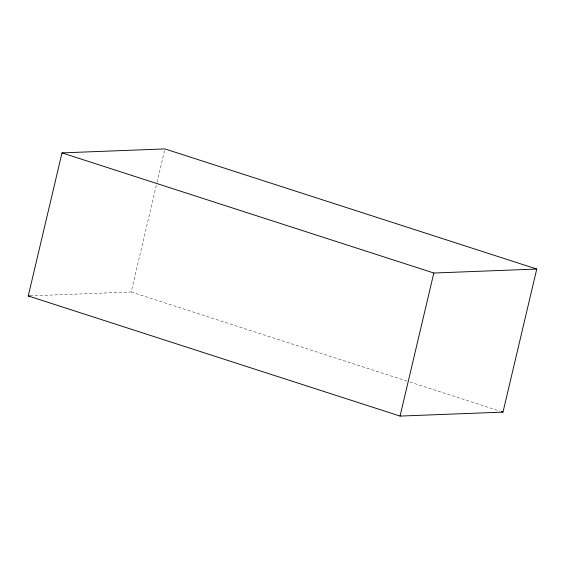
<?xml version="1.0" encoding="UTF-8"?>
<svg xmlns="http://www.w3.org/2000/svg" width="565" height="565" viewBox="0 0 565 565"><rect width="100%" height="100%" fill="white"/><g stroke="black" fill="none" stroke-linecap="round" stroke-linejoin="round"><path stroke-width="0.42" stroke-dasharray="2.83 2.12" d="M30.009 295.883L131.179 291.978L156.851 183.18M157.056 182.326L164.535 150.629M131.179 291.978L408.989 381.742M409.83 382.011L499.63 411.023"/><path stroke-width="0.85" d="M28.25 295.947L62.009 152.889L164.938 148.92L536.75 269.053L502.991 412.111L400.062 416.08L28.25 295.947L30.009 295.883M400.062 416.08L433.821 273.022L536.75 269.053M62.009 152.889L433.821 273.022M501.31 411.567L502.991 412.111"/></g></svg>
